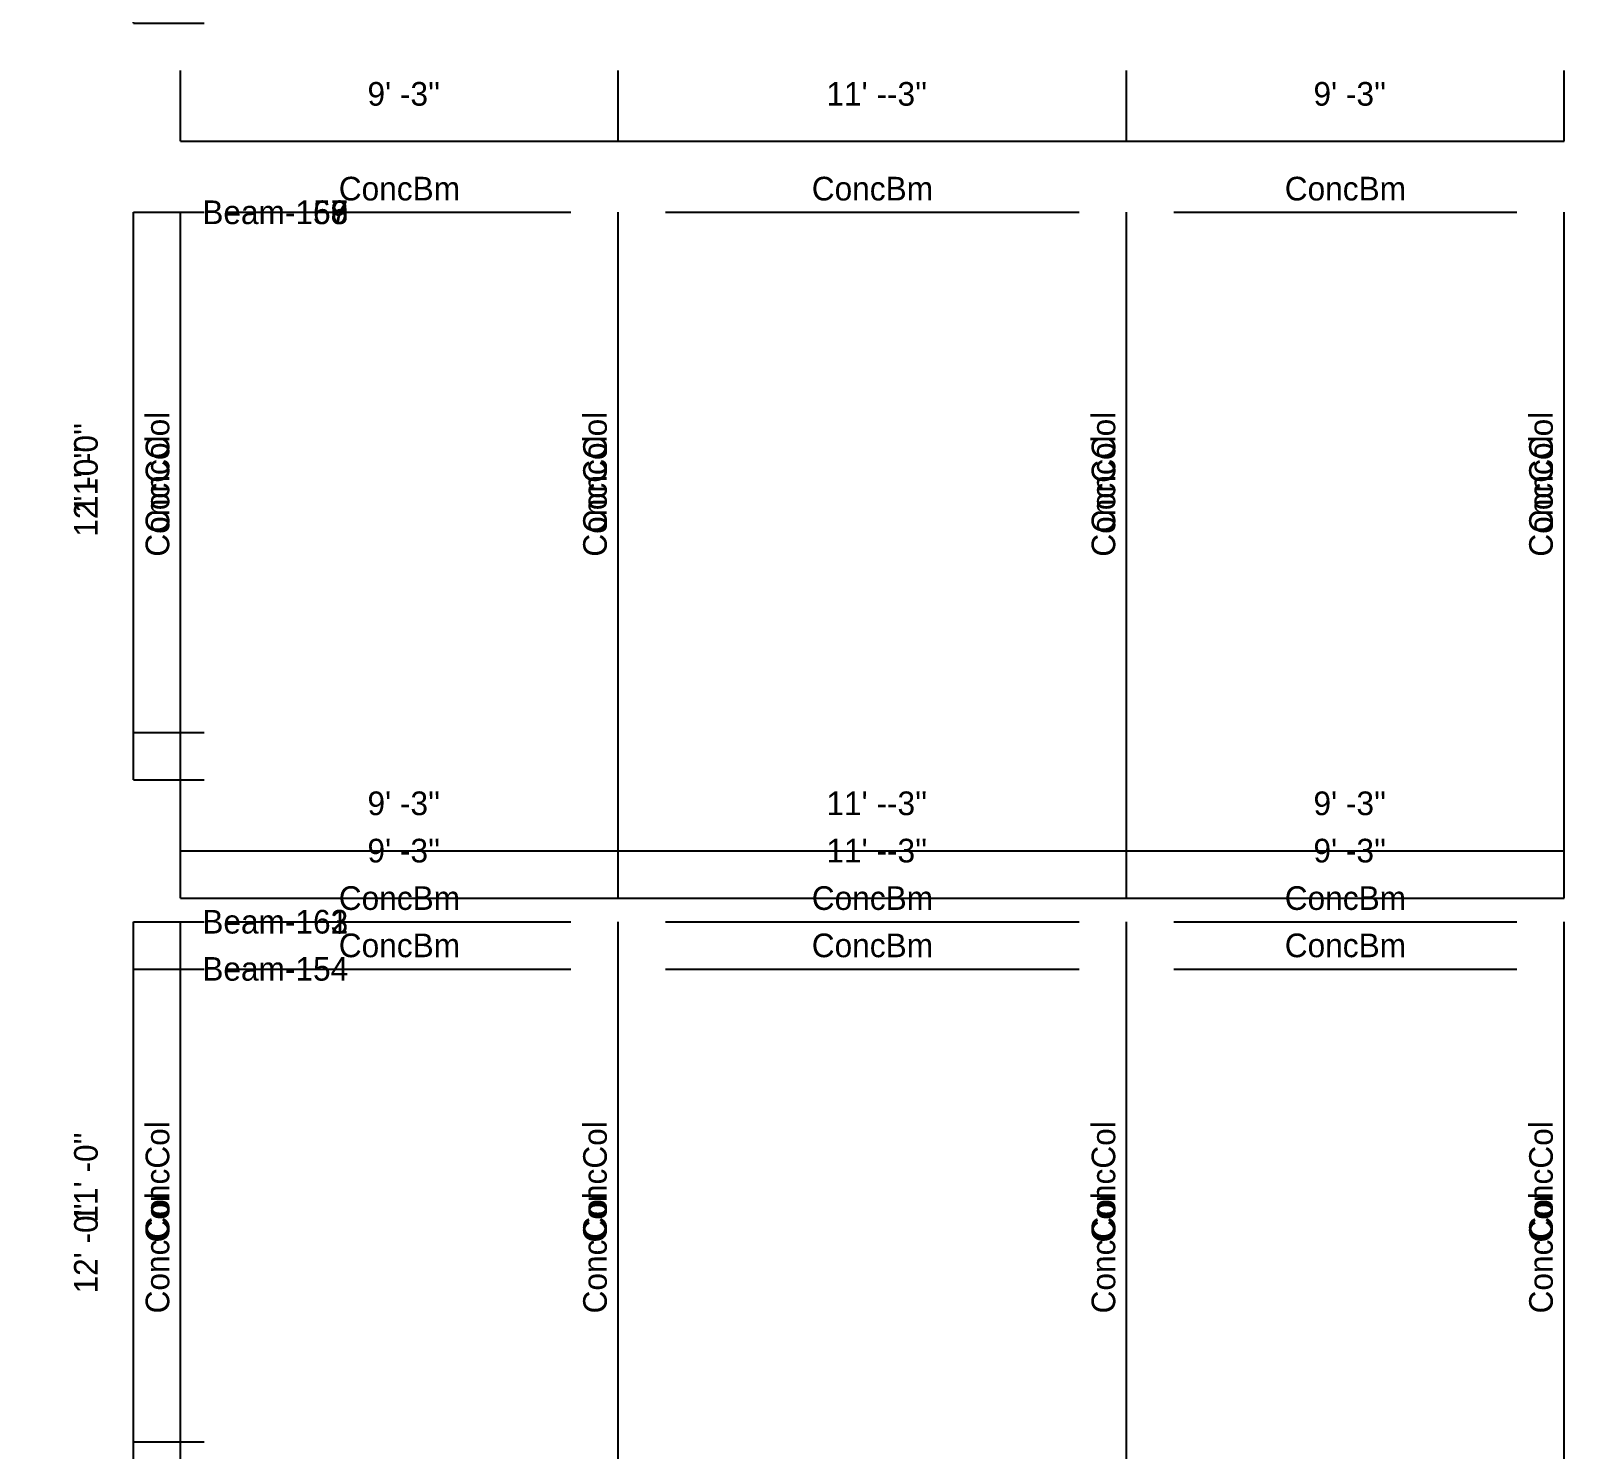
# Model space of a CAD drawing. Extents: x -38 to 2998, y -195 to 11529.
# Drawn here: x -38 to 355.8, y 5446 to 5806 of the extents above; entities that cross this region are included whole.
import ezdxf
from ezdxf.enums import TextEntityAlignment as Align

# ---------------------------------------------------------------- set-up
doc = ezdxf.new("R2010")
doc.units = 0
doc.header["$MEASUREMENT"] = 0
doc.layers.get('0').update_dxf_attribs({"linetype": 'CONTINUOUS'})
for name, color, linetype in [('CENTERLINES', 7, 'CONTINUOUS'), ('DIMENSIONS', 4, 'CONTINUOUS'), ('TEXT', 5, 'CONTINUOUS')]:
    doc.layers.add(name, color=color, linetype=linetype)
doc.dimstyles.get("Standard").update_dxf_attribs({"dimtxt": 0.18, "dimasz": 0.18, "dimexe": 0.18, "dimexo": 0.0625, "dimgap": 0.09, "dimtad": 0, "dimtih": 1, "dimtoh": 1, "dimdec": 4, "dimzin": 0, "dimtxsty": 'STANDARD', "dimcen": 0.09, "dimazin": 3, "dimtfac": 1, "dimtdec": 4, "dimtofl": 0, "dimtmove": 0, "dimatfit": 3, "dimtolj": 1, "dimtzin": 0})

# ---------------------------------------------------------------- blocks, each defined once
blk = doc.blocks.new('*D3665')
at = {"color": 1, "linetype": 'BYBLOCK'}
for points in [[(-8.29, 5564.29), (-7.23, 5563.23), (-16.77, 5572.77), (-15.71, 5571.71)], [(-8.29, 5420.29), (-7.23, 5419.23), (-16.77, 5428.77), (-15.71, 5427.71)]]:
    blk.add_solid(points, dxfattribs=at)
at = {"layer": 'DIMENSIONS', "color": 9, "linetype": 'BYBLOCK'}
for p, q in [((-12, 5568), (6, 5568)), ((-12, 5424), (6, 5424))]:
    blk.add_line(p, q, dxfattribs=at)
at = {"layer": 'DIMENSIONS', "color": 0, "linetype": 'BYBLOCK'}
blk.add_line((-12, 5424), (-12, 5568), dxfattribs=at)
at = {"layer": 'DIMENSIONS', "color": 0, "linetype": 'BYBLOCK', "insert": (-24, 5496), "char_height": 6, "attachment_point": 5, "rotation": 90}
blk.add_mtext("\\A1; 12' -0''", dxfattribs=at)
blk = doc.blocks.new('*D3666')
at = {"color": 1, "linetype": 'BYBLOCK'}
for points in [[(4.77, 5590.77), (3.71, 5589.71), (-3.71, 5582.29), (-4.77, 5581.23)], [(115.77, 5590.77), (114.71, 5589.71), (107.29, 5582.29), (106.23, 5581.23)]]:
    blk.add_solid(points, dxfattribs=at)
at = {"layer": 'DIMENSIONS', "color": 9, "linetype": 'BYBLOCK'}
for p, q in [((0, 5586), (0, 5604)), ((111, 5586), (111, 5604))]:
    blk.add_line(p, q, dxfattribs=at)
at = {"layer": 'DIMENSIONS', "color": 0, "linetype": 'BYBLOCK'}
blk.add_line((0, 5586), (111, 5586), dxfattribs=at)
at = {"layer": 'DIMENSIONS', "color": 0, "linetype": 'BYBLOCK', "insert": (55.5, 5598), "char_height": 6, "attachment_point": 5}
blk.add_mtext("\\A1; 9' -3''", dxfattribs=at)
blk = doc.blocks.new('*D3667')
at = {"color": 1, "linetype": 'BYBLOCK'}
for points in [[(115.77, 5590.77), (114.71, 5589.71), (107.29, 5582.29), (106.23, 5581.23)], [(244.77, 5590.77), (243.71, 5589.71), (236.29, 5582.29), (235.23, 5581.23)]]:
    blk.add_solid(points, dxfattribs=at)
at = {"layer": 'DIMENSIONS', "color": 9, "linetype": 'BYBLOCK'}
for p, q in [((111, 5586), (111, 5604)), ((240, 5586), (240, 5604))]:
    blk.add_line(p, q, dxfattribs=at)
at = {"layer": 'DIMENSIONS', "color": 0, "linetype": 'BYBLOCK'}
blk.add_line((111, 5586), (240, 5586), dxfattribs=at)
at = {"layer": 'DIMENSIONS', "color": 0, "linetype": 'BYBLOCK', "insert": (175.5, 5598), "char_height": 6, "attachment_point": 5}
blk.add_mtext("\\A1; 11' --3''", dxfattribs=at)
blk = doc.blocks.new('*D3668')
at = {"color": 1, "linetype": 'BYBLOCK'}
for points in [[(244.77, 5590.77), (243.71, 5589.71), (236.29, 5582.29), (235.23, 5581.23)], [(355.77, 5590.77), (354.71, 5589.71), (347.29, 5582.29), (346.23, 5581.23)]]:
    blk.add_solid(points, dxfattribs=at)
at = {"layer": 'DIMENSIONS', "color": 9, "linetype": 'BYBLOCK'}
for p, q in [((240, 5586), (240, 5604)), ((351, 5586), (351, 5604))]:
    blk.add_line(p, q, dxfattribs=at)
at = {"layer": 'DIMENSIONS', "color": 0, "linetype": 'BYBLOCK'}
blk.add_line((240, 5586), (351, 5586), dxfattribs=at)
at = {"layer": 'DIMENSIONS', "color": 0, "linetype": 'BYBLOCK', "insert": (295.5, 5598), "char_height": 6, "attachment_point": 5}
blk.add_mtext("\\A1; 9' -3''", dxfattribs=at)
blk = doc.blocks.new('*D3669')
at = {"color": 1, "linetype": 'BYBLOCK'}
for points in [[(-8.29, 5756.29), (-7.23, 5755.23), (-16.77, 5764.77), (-15.71, 5763.71)], [(-8.29, 5612.29), (-7.23, 5611.23), (-16.77, 5620.77), (-15.71, 5619.71)]]:
    blk.add_solid(points, dxfattribs=at)
at = {"layer": 'DIMENSIONS', "color": 9, "linetype": 'BYBLOCK'}
for p, q in [((-12, 5760), (6, 5760)), ((-12, 5616), (6, 5616))]:
    blk.add_line(p, q, dxfattribs=at)
at = {"layer": 'DIMENSIONS', "color": 0, "linetype": 'BYBLOCK'}
blk.add_line((-12, 5616), (-12, 5760), dxfattribs=at)
at = {"layer": 'DIMENSIONS', "color": 0, "linetype": 'BYBLOCK', "insert": (-24, 5688), "char_height": 6, "attachment_point": 5, "rotation": 90}
blk.add_mtext("\\A1; 12' -0''", dxfattribs=at)
blk = doc.blocks.new('*D3670')
at = {"color": 1, "linetype": 'BYBLOCK'}
for points in [[(4.77, 5782.77), (3.71, 5781.71), (-3.71, 5774.29), (-4.77, 5773.23)], [(115.77, 5782.77), (114.71, 5781.71), (107.29, 5774.29), (106.23, 5773.23)]]:
    blk.add_solid(points, dxfattribs=at)
at = {"layer": 'DIMENSIONS', "color": 9, "linetype": 'BYBLOCK'}
for p, q in [((0, 5778), (0, 5796)), ((111, 5778), (111, 5796))]:
    blk.add_line(p, q, dxfattribs=at)
at = {"layer": 'DIMENSIONS', "color": 0, "linetype": 'BYBLOCK'}
blk.add_line((0, 5778), (111, 5778), dxfattribs=at)
at = {"layer": 'DIMENSIONS', "color": 0, "linetype": 'BYBLOCK', "insert": (55.5, 5790), "char_height": 6, "attachment_point": 5}
blk.add_mtext("\\A1; 9' -3''", dxfattribs=at)
blk = doc.blocks.new('*D3671')
at = {"color": 1, "linetype": 'BYBLOCK'}
for points in [[(115.77, 5782.77), (114.71, 5781.71), (107.29, 5774.29), (106.23, 5773.23)], [(244.77, 5782.77), (243.71, 5781.71), (236.29, 5774.29), (235.23, 5773.23)]]:
    blk.add_solid(points, dxfattribs=at)
at = {"layer": 'DIMENSIONS', "color": 9, "linetype": 'BYBLOCK'}
for p, q in [((111, 5778), (111, 5796)), ((240, 5778), (240, 5796))]:
    blk.add_line(p, q, dxfattribs=at)
at = {"layer": 'DIMENSIONS', "color": 0, "linetype": 'BYBLOCK'}
blk.add_line((111, 5778), (240, 5778), dxfattribs=at)
at = {"layer": 'DIMENSIONS', "color": 0, "linetype": 'BYBLOCK', "insert": (175.5, 5790), "char_height": 6, "attachment_point": 5}
blk.add_mtext("\\A1; 11' --3''", dxfattribs=at)
blk = doc.blocks.new('*D3672')
at = {"color": 1, "linetype": 'BYBLOCK'}
for points in [[(244.77, 5782.77), (243.71, 5781.71), (236.29, 5774.29), (235.23, 5773.23)], [(355.77, 5782.77), (354.71, 5781.71), (347.29, 5774.29), (346.23, 5773.23)]]:
    blk.add_solid(points, dxfattribs=at)
at = {"layer": 'DIMENSIONS', "color": 9, "linetype": 'BYBLOCK'}
for p, q in [((240, 5778), (240, 5796)), ((351, 5778), (351, 5796))]:
    blk.add_line(p, q, dxfattribs=at)
at = {"layer": 'DIMENSIONS', "color": 0, "linetype": 'BYBLOCK'}
blk.add_line((240, 5778), (351, 5778), dxfattribs=at)
at = {"layer": 'DIMENSIONS', "color": 0, "linetype": 'BYBLOCK', "insert": (295.5, 5790), "char_height": 6, "attachment_point": 5}
blk.add_mtext("\\A1; 9' -3''", dxfattribs=at)
blk = doc.blocks.new('*D3673')
at = {"color": 1, "linetype": 'BYBLOCK'}
for points in [[(-8.29, 5948.29), (-7.23, 5947.23), (-16.77, 5956.77), (-15.71, 5955.71)], [(-8.29, 5804.29), (-7.23, 5803.23), (-16.77, 5812.77), (-15.71, 5811.71)]]:
    blk.add_solid(points, dxfattribs=at)
at = {"layer": 'DIMENSIONS', "color": 9, "linetype": 'BYBLOCK'}
for p, q in [((-12, 5952), (6, 5952)), ((-12, 5808), (6, 5808))]:
    blk.add_line(p, q, dxfattribs=at)
at = {"layer": 'DIMENSIONS', "color": 0, "linetype": 'BYBLOCK'}
blk.add_line((-12, 5808), (-12, 5952), dxfattribs=at)
at = {"layer": 'DIMENSIONS', "color": 0, "linetype": 'BYBLOCK', "insert": (-24, 5880), "char_height": 6, "attachment_point": 5, "rotation": 90}
blk.add_mtext("\\A1; 12' -0''", dxfattribs=at)
blk = doc.blocks.new('*D4143')
at = {"color": 1, "linetype": 'BYBLOCK'}
for points in [[(-8.29, 5576.29), (-7.23, 5575.23), (-16.77, 5584.77), (-15.71, 5583.71)], [(-8.29, 5444.29), (-7.23, 5443.23), (-16.77, 5452.77), (-15.71, 5451.71)]]:
    blk.add_solid(points, dxfattribs=at)
at = {"layer": 'DIMENSIONS', "color": 9, "linetype": 'BYBLOCK'}
for p, q in [((-12, 5580), (6, 5580)), ((-12, 5448), (6, 5448))]:
    blk.add_line(p, q, dxfattribs=at)
at = {"layer": 'DIMENSIONS', "color": 0, "linetype": 'BYBLOCK'}
blk.add_line((-12, 5448), (-12, 5580), dxfattribs=at)
at = {"layer": 'DIMENSIONS', "color": 0, "linetype": 'BYBLOCK', "insert": (-24, 5514), "char_height": 6, "attachment_point": 5, "rotation": 90}
blk.add_mtext("\\A1; 11' -0''", dxfattribs=at)
blk = doc.blocks.new('*D4144')
at = {"color": 1, "linetype": 'BYBLOCK'}
for points in [[(4.77, 5602.77), (3.71, 5601.71), (-3.71, 5594.29), (-4.77, 5593.23)], [(115.77, 5602.77), (114.71, 5601.71), (107.29, 5594.29), (106.23, 5593.23)]]:
    blk.add_solid(points, dxfattribs=at)
at = {"layer": 'DIMENSIONS', "color": 9, "linetype": 'BYBLOCK'}
for p, q in [((0, 5598), (0, 5616)), ((111, 5598), (111, 5616))]:
    blk.add_line(p, q, dxfattribs=at)
at = {"layer": 'DIMENSIONS', "color": 0, "linetype": 'BYBLOCK'}
blk.add_line((0, 5598), (111, 5598), dxfattribs=at)
at = {"layer": 'DIMENSIONS', "color": 0, "linetype": 'BYBLOCK', "insert": (55.5, 5610), "char_height": 6, "attachment_point": 5}
blk.add_mtext("\\A1; 9' -3''", dxfattribs=at)
blk = doc.blocks.new('*D4145')
at = {"color": 1, "linetype": 'BYBLOCK'}
for points in [[(115.77, 5602.77), (114.71, 5601.71), (107.29, 5594.29), (106.23, 5593.23)], [(244.77, 5602.77), (243.71, 5601.71), (236.29, 5594.29), (235.23, 5593.23)]]:
    blk.add_solid(points, dxfattribs=at)
at = {"layer": 'DIMENSIONS', "color": 9, "linetype": 'BYBLOCK'}
for p, q in [((111, 5598), (111, 5616)), ((240, 5598), (240, 5616))]:
    blk.add_line(p, q, dxfattribs=at)
at = {"layer": 'DIMENSIONS', "color": 0, "linetype": 'BYBLOCK'}
blk.add_line((111, 5598), (240, 5598), dxfattribs=at)
at = {"layer": 'DIMENSIONS', "color": 0, "linetype": 'BYBLOCK', "insert": (175.5, 5610), "char_height": 6, "attachment_point": 5}
blk.add_mtext("\\A1; 11' --3''", dxfattribs=at)
blk = doc.blocks.new('*D4146')
at = {"color": 1, "linetype": 'BYBLOCK'}
for points in [[(244.77, 5602.77), (243.71, 5601.71), (236.29, 5594.29), (235.23, 5593.23)], [(355.77, 5602.77), (354.71, 5601.71), (347.29, 5594.29), (346.23, 5593.23)]]:
    blk.add_solid(points, dxfattribs=at)
at = {"layer": 'DIMENSIONS', "color": 9, "linetype": 'BYBLOCK'}
for p, q in [((240, 5598), (240, 5616)), ((351, 5598), (351, 5616))]:
    blk.add_line(p, q, dxfattribs=at)
at = {"layer": 'DIMENSIONS', "color": 0, "linetype": 'BYBLOCK'}
blk.add_line((240, 5598), (351, 5598), dxfattribs=at)
at = {"layer": 'DIMENSIONS', "color": 0, "linetype": 'BYBLOCK', "insert": (295.5, 5610), "char_height": 6, "attachment_point": 5}
blk.add_mtext("\\A1; 9' -3''", dxfattribs=at)
blk = doc.blocks.new('*D4147')
at = {"color": 1, "linetype": 'BYBLOCK'}
for points in [[(-8.29, 5756.29), (-7.23, 5755.23), (-16.77, 5764.77), (-15.71, 5763.71)], [(-8.29, 5624.29), (-7.23, 5623.23), (-16.77, 5632.77), (-15.71, 5631.71)]]:
    blk.add_solid(points, dxfattribs=at)
at = {"layer": 'DIMENSIONS', "color": 9, "linetype": 'BYBLOCK'}
for p, q in [((-12, 5760), (6, 5760)), ((-12, 5628), (6, 5628))]:
    blk.add_line(p, q, dxfattribs=at)
at = {"layer": 'DIMENSIONS', "color": 0, "linetype": 'BYBLOCK'}
blk.add_line((-12, 5628), (-12, 5760), dxfattribs=at)
at = {"layer": 'DIMENSIONS', "color": 0, "linetype": 'BYBLOCK', "insert": (-24, 5694), "char_height": 6, "attachment_point": 5, "rotation": 90}
blk.add_mtext("\\A1; 11' -0''", dxfattribs=at)
blk = doc.blocks.new('*D4148')
at = {"color": 1, "linetype": 'BYBLOCK'}
for points in [[(4.77, 5782.77), (3.71, 5781.71), (-3.71, 5774.29), (-4.77, 5773.23)], [(115.77, 5782.77), (114.71, 5781.71), (107.29, 5774.29), (106.23, 5773.23)]]:
    blk.add_solid(points, dxfattribs=at)
at = {"layer": 'DIMENSIONS', "color": 9, "linetype": 'BYBLOCK'}
for p, q in [((0, 5778), (0, 5796)), ((111, 5778), (111, 5796))]:
    blk.add_line(p, q, dxfattribs=at)
at = {"layer": 'DIMENSIONS', "color": 0, "linetype": 'BYBLOCK'}
blk.add_line((0, 5778), (111, 5778), dxfattribs=at)
at = {"layer": 'DIMENSIONS', "color": 0, "linetype": 'BYBLOCK', "insert": (55.5, 5790), "char_height": 6, "attachment_point": 5}
blk.add_mtext("\\A1; 9' -3''", dxfattribs=at)
blk = doc.blocks.new('*D4149')
at = {"color": 1, "linetype": 'BYBLOCK'}
for points in [[(115.77, 5782.77), (114.71, 5781.71), (107.29, 5774.29), (106.23, 5773.23)], [(244.77, 5782.77), (243.71, 5781.71), (236.29, 5774.29), (235.23, 5773.23)]]:
    blk.add_solid(points, dxfattribs=at)
at = {"layer": 'DIMENSIONS', "color": 9, "linetype": 'BYBLOCK'}
for p, q in [((111, 5778), (111, 5796)), ((240, 5778), (240, 5796))]:
    blk.add_line(p, q, dxfattribs=at)
at = {"layer": 'DIMENSIONS', "color": 0, "linetype": 'BYBLOCK'}
blk.add_line((111, 5778), (240, 5778), dxfattribs=at)
at = {"layer": 'DIMENSIONS', "color": 0, "linetype": 'BYBLOCK', "insert": (175.5, 5790), "char_height": 6, "attachment_point": 5}
blk.add_mtext("\\A1; 11' --3''", dxfattribs=at)
blk = doc.blocks.new('*D4150')
at = {"color": 1, "linetype": 'BYBLOCK'}
for points in [[(244.77, 5782.77), (243.71, 5781.71), (236.29, 5774.29), (235.23, 5773.23)], [(355.77, 5782.77), (354.71, 5781.71), (347.29, 5774.29), (346.23, 5773.23)]]:
    blk.add_solid(points, dxfattribs=at)
at = {"layer": 'DIMENSIONS', "color": 9, "linetype": 'BYBLOCK'}
for p, q in [((240, 5778), (240, 5796)), ((351, 5778), (351, 5796))]:
    blk.add_line(p, q, dxfattribs=at)
at = {"layer": 'DIMENSIONS', "color": 0, "linetype": 'BYBLOCK'}
blk.add_line((240, 5778), (351, 5778), dxfattribs=at)
at = {"layer": 'DIMENSIONS', "color": 0, "linetype": 'BYBLOCK', "insert": (295.5, 5790), "char_height": 6, "attachment_point": 5}
blk.add_mtext("\\A1; 9' -3''", dxfattribs=at)
blk = doc.blocks.new('*D4151')
at = {"color": 1, "linetype": 'BYBLOCK'}
for points in [[(-8.29, 5936.29), (-7.23, 5935.23), (-16.77, 5944.77), (-15.71, 5943.71)], [(-8.29, 5804.29), (-7.23, 5803.23), (-16.77, 5812.77), (-15.71, 5811.71)]]:
    blk.add_solid(points, dxfattribs=at)
at = {"layer": 'DIMENSIONS', "color": 9, "linetype": 'BYBLOCK'}
for p, q in [((-12, 5940), (6, 5940)), ((-12, 5808), (6, 5808))]:
    blk.add_line(p, q, dxfattribs=at)
at = {"layer": 'DIMENSIONS', "color": 0, "linetype": 'BYBLOCK'}
blk.add_line((-12, 5808), (-12, 5940), dxfattribs=at)
at = {"layer": 'DIMENSIONS', "color": 0, "linetype": 'BYBLOCK', "insert": (-24, 5874), "char_height": 6, "attachment_point": 5, "rotation": 90}
blk.add_mtext("\\A1; 11' -0''", dxfattribs=at)
blk = doc.blocks.new('*D4613')
at = {"color": 1, "linetype": 'BYBLOCK'}
for points in [[(-8.29, 5576.29), (-7.23, 5575.23), (-16.77, 5584.77), (-15.71, 5583.71)], [(-8.29, 5444.29), (-7.23, 5443.23), (-16.77, 5452.77), (-15.71, 5451.71)]]:
    blk.add_solid(points, dxfattribs=at)
at = {"layer": 'DIMENSIONS', "color": 9, "linetype": 'BYBLOCK'}
for p, q in [((-12, 5580), (6, 5580)), ((-12, 5448), (6, 5448))]:
    blk.add_line(p, q, dxfattribs=at)
at = {"layer": 'DIMENSIONS', "color": 0, "linetype": 'BYBLOCK'}
blk.add_line((-12, 5448), (-12, 5580), dxfattribs=at)
at = {"layer": 'DIMENSIONS', "color": 0, "linetype": 'BYBLOCK', "insert": (-24, 5514), "char_height": 6, "attachment_point": 5, "rotation": 90}
blk.add_mtext("\\A1; 11' -0''", dxfattribs=at)
blk = doc.blocks.new('*D4614')
at = {"color": 1, "linetype": 'BYBLOCK'}
for points in [[(4.77, 5602.77), (3.71, 5601.71), (-3.71, 5594.29), (-4.77, 5593.23)], [(115.77, 5602.77), (114.71, 5601.71), (107.29, 5594.29), (106.23, 5593.23)]]:
    blk.add_solid(points, dxfattribs=at)
at = {"layer": 'DIMENSIONS', "color": 9, "linetype": 'BYBLOCK'}
for p, q in [((0, 5598), (0, 5616)), ((111, 5598), (111, 5616))]:
    blk.add_line(p, q, dxfattribs=at)
at = {"layer": 'DIMENSIONS', "color": 0, "linetype": 'BYBLOCK'}
blk.add_line((0, 5598), (111, 5598), dxfattribs=at)
at = {"layer": 'DIMENSIONS', "color": 0, "linetype": 'BYBLOCK', "insert": (55.5, 5610), "char_height": 6, "attachment_point": 5}
blk.add_mtext("\\A1; 9' -3''", dxfattribs=at)
blk = doc.blocks.new('*D4615')
at = {"color": 1, "linetype": 'BYBLOCK'}
for points in [[(115.77, 5602.77), (114.71, 5601.71), (107.29, 5594.29), (106.23, 5593.23)], [(244.77, 5602.77), (243.71, 5601.71), (236.29, 5594.29), (235.23, 5593.23)]]:
    blk.add_solid(points, dxfattribs=at)
at = {"layer": 'DIMENSIONS', "color": 9, "linetype": 'BYBLOCK'}
for p, q in [((111, 5598), (111, 5616)), ((240, 5598), (240, 5616))]:
    blk.add_line(p, q, dxfattribs=at)
at = {"layer": 'DIMENSIONS', "color": 0, "linetype": 'BYBLOCK'}
blk.add_line((111, 5598), (240, 5598), dxfattribs=at)
at = {"layer": 'DIMENSIONS', "color": 0, "linetype": 'BYBLOCK', "insert": (175.5, 5610), "char_height": 6, "attachment_point": 5}
blk.add_mtext("\\A1; 11' --3''", dxfattribs=at)
blk = doc.blocks.new('*D4616')
at = {"color": 1, "linetype": 'BYBLOCK'}
for points in [[(244.77, 5602.77), (243.71, 5601.71), (236.29, 5594.29), (235.23, 5593.23)], [(355.77, 5602.77), (354.71, 5601.71), (347.29, 5594.29), (346.23, 5593.23)]]:
    blk.add_solid(points, dxfattribs=at)
at = {"layer": 'DIMENSIONS', "color": 9, "linetype": 'BYBLOCK'}
for p, q in [((240, 5598), (240, 5616)), ((351, 5598), (351, 5616))]:
    blk.add_line(p, q, dxfattribs=at)
at = {"layer": 'DIMENSIONS', "color": 0, "linetype": 'BYBLOCK'}
blk.add_line((240, 5598), (351, 5598), dxfattribs=at)
at = {"layer": 'DIMENSIONS', "color": 0, "linetype": 'BYBLOCK', "insert": (295.5, 5610), "char_height": 6, "attachment_point": 5}
blk.add_mtext("\\A1; 9' -3''", dxfattribs=at)
blk = doc.blocks.new('*D4617')
at = {"color": 1, "linetype": 'BYBLOCK'}
for points in [[(-8.29, 5756.29), (-7.23, 5755.23), (-16.77, 5764.77), (-15.71, 5763.71)], [(-8.29, 5624.29), (-7.23, 5623.23), (-16.77, 5632.77), (-15.71, 5631.71)]]:
    blk.add_solid(points, dxfattribs=at)
at = {"layer": 'DIMENSIONS', "color": 9, "linetype": 'BYBLOCK'}
for p, q in [((-12, 5760), (6, 5760)), ((-12, 5628), (6, 5628))]:
    blk.add_line(p, q, dxfattribs=at)
at = {"layer": 'DIMENSIONS', "color": 0, "linetype": 'BYBLOCK'}
blk.add_line((-12, 5628), (-12, 5760), dxfattribs=at)
at = {"layer": 'DIMENSIONS', "color": 0, "linetype": 'BYBLOCK', "insert": (-24, 5694), "char_height": 6, "attachment_point": 5, "rotation": 90}
blk.add_mtext("\\A1; 11' -0''", dxfattribs=at)
blk = doc.blocks.new('*D4618')
at = {"color": 1, "linetype": 'BYBLOCK'}
for points in [[(4.77, 5782.77), (3.71, 5781.71), (-3.71, 5774.29), (-4.77, 5773.23)], [(115.77, 5782.77), (114.71, 5781.71), (107.29, 5774.29), (106.23, 5773.23)]]:
    blk.add_solid(points, dxfattribs=at)
at = {"layer": 'DIMENSIONS', "color": 9, "linetype": 'BYBLOCK'}
for p, q in [((0, 5778), (0, 5796)), ((111, 5778), (111, 5796))]:
    blk.add_line(p, q, dxfattribs=at)
at = {"layer": 'DIMENSIONS', "color": 0, "linetype": 'BYBLOCK'}
blk.add_line((0, 5778), (111, 5778), dxfattribs=at)
at = {"layer": 'DIMENSIONS', "color": 0, "linetype": 'BYBLOCK', "insert": (55.5, 5790), "char_height": 6, "attachment_point": 5}
blk.add_mtext("\\A1; 9' -3''", dxfattribs=at)
blk = doc.blocks.new('*D4619')
at = {"color": 1, "linetype": 'BYBLOCK'}
for points in [[(115.77, 5782.77), (114.71, 5781.71), (107.29, 5774.29), (106.23, 5773.23)], [(244.77, 5782.77), (243.71, 5781.71), (236.29, 5774.29), (235.23, 5773.23)]]:
    blk.add_solid(points, dxfattribs=at)
at = {"layer": 'DIMENSIONS', "color": 9, "linetype": 'BYBLOCK'}
for p, q in [((111, 5778), (111, 5796)), ((240, 5778), (240, 5796))]:
    blk.add_line(p, q, dxfattribs=at)
at = {"layer": 'DIMENSIONS', "color": 0, "linetype": 'BYBLOCK'}
blk.add_line((111, 5778), (240, 5778), dxfattribs=at)
at = {"layer": 'DIMENSIONS', "color": 0, "linetype": 'BYBLOCK', "insert": (175.5, 5790), "char_height": 6, "attachment_point": 5}
blk.add_mtext("\\A1; 11' --3''", dxfattribs=at)
blk = doc.blocks.new('*D4620')
at = {"color": 1, "linetype": 'BYBLOCK'}
for points in [[(244.77, 5782.77), (243.71, 5781.71), (236.29, 5774.29), (235.23, 5773.23)], [(355.77, 5782.77), (354.71, 5781.71), (347.29, 5774.29), (346.23, 5773.23)]]:
    blk.add_solid(points, dxfattribs=at)
at = {"layer": 'DIMENSIONS', "color": 9, "linetype": 'BYBLOCK'}
for p, q in [((240, 5778), (240, 5796)), ((351, 5778), (351, 5796))]:
    blk.add_line(p, q, dxfattribs=at)
at = {"layer": 'DIMENSIONS', "color": 0, "linetype": 'BYBLOCK'}
blk.add_line((240, 5778), (351, 5778), dxfattribs=at)
at = {"layer": 'DIMENSIONS', "color": 0, "linetype": 'BYBLOCK', "insert": (295.5, 5790), "char_height": 6, "attachment_point": 5}
blk.add_mtext("\\A1; 9' -3''", dxfattribs=at)
blk = doc.blocks.new('*D4621')
at = {"color": 1, "linetype": 'BYBLOCK'}
for points in [[(-8.29, 5936.29), (-7.23, 5935.23), (-16.77, 5944.77), (-15.71, 5943.71)], [(-8.29, 5804.29), (-7.23, 5803.23), (-16.77, 5812.77), (-15.71, 5811.71)]]:
    blk.add_solid(points, dxfattribs=at)
at = {"layer": 'DIMENSIONS', "color": 9, "linetype": 'BYBLOCK'}
for p, q in [((-12, 5940), (6, 5940)), ((-12, 5808), (6, 5808))]:
    blk.add_line(p, q, dxfattribs=at)
at = {"layer": 'DIMENSIONS', "color": 0, "linetype": 'BYBLOCK'}
blk.add_line((-12, 5808), (-12, 5940), dxfattribs=at)
at = {"layer": 'DIMENSIONS', "color": 0, "linetype": 'BYBLOCK', "insert": (-24, 5874), "char_height": 6, "attachment_point": 5, "rotation": 90}
blk.add_mtext("\\A1; 11' -0''", dxfattribs=at)
blk = doc.blocks.new('*D5083')
at = {"color": 1, "linetype": 'BYBLOCK'}
for points in [[(-8.29, 5576.29), (-7.23, 5575.23), (-16.77, 5584.77), (-15.71, 5583.71)], [(-8.29, 5444.29), (-7.23, 5443.23), (-16.77, 5452.77), (-15.71, 5451.71)]]:
    blk.add_solid(points, dxfattribs=at)
at = {"layer": 'DIMENSIONS', "color": 9, "linetype": 'BYBLOCK'}
for p, q in [((-12, 5580), (6, 5580)), ((-12, 5448), (6, 5448))]:
    blk.add_line(p, q, dxfattribs=at)
at = {"layer": 'DIMENSIONS', "color": 0, "linetype": 'BYBLOCK'}
blk.add_line((-12, 5448), (-12, 5580), dxfattribs=at)
at = {"layer": 'DIMENSIONS', "color": 0, "linetype": 'BYBLOCK', "insert": (-24, 5514), "char_height": 6, "attachment_point": 5, "rotation": 90}
blk.add_mtext("\\A1; 11' -0''", dxfattribs=at)
blk = doc.blocks.new('*D5084')
at = {"color": 1, "linetype": 'BYBLOCK'}
for points in [[(4.77, 5602.77), (3.71, 5601.71), (-3.71, 5594.29), (-4.77, 5593.23)], [(115.77, 5602.77), (114.71, 5601.71), (107.29, 5594.29), (106.23, 5593.23)]]:
    blk.add_solid(points, dxfattribs=at)
at = {"layer": 'DIMENSIONS', "color": 9, "linetype": 'BYBLOCK'}
for p, q in [((0, 5598), (0, 5616)), ((111, 5598), (111, 5616))]:
    blk.add_line(p, q, dxfattribs=at)
at = {"layer": 'DIMENSIONS', "color": 0, "linetype": 'BYBLOCK'}
blk.add_line((0, 5598), (111, 5598), dxfattribs=at)
at = {"layer": 'DIMENSIONS', "color": 0, "linetype": 'BYBLOCK', "insert": (55.5, 5610), "char_height": 6, "attachment_point": 5}
blk.add_mtext("\\A1; 9' -3''", dxfattribs=at)
blk = doc.blocks.new('*D5085')
at = {"color": 1, "linetype": 'BYBLOCK'}
for points in [[(115.77, 5602.77), (114.71, 5601.71), (107.29, 5594.29), (106.23, 5593.23)], [(244.77, 5602.77), (243.71, 5601.71), (236.29, 5594.29), (235.23, 5593.23)]]:
    blk.add_solid(points, dxfattribs=at)
at = {"layer": 'DIMENSIONS', "color": 9, "linetype": 'BYBLOCK'}
for p, q in [((111, 5598), (111, 5616)), ((240, 5598), (240, 5616))]:
    blk.add_line(p, q, dxfattribs=at)
at = {"layer": 'DIMENSIONS', "color": 0, "linetype": 'BYBLOCK'}
blk.add_line((111, 5598), (240, 5598), dxfattribs=at)
at = {"layer": 'DIMENSIONS', "color": 0, "linetype": 'BYBLOCK', "insert": (175.5, 5610), "char_height": 6, "attachment_point": 5}
blk.add_mtext("\\A1; 11' --3''", dxfattribs=at)
blk = doc.blocks.new('*D5086')
at = {"color": 1, "linetype": 'BYBLOCK'}
for points in [[(244.77, 5602.77), (243.71, 5601.71), (236.29, 5594.29), (235.23, 5593.23)], [(355.77, 5602.77), (354.71, 5601.71), (347.29, 5594.29), (346.23, 5593.23)]]:
    blk.add_solid(points, dxfattribs=at)
at = {"layer": 'DIMENSIONS', "color": 9, "linetype": 'BYBLOCK'}
for p, q in [((240, 5598), (240, 5616)), ((351, 5598), (351, 5616))]:
    blk.add_line(p, q, dxfattribs=at)
at = {"layer": 'DIMENSIONS', "color": 0, "linetype": 'BYBLOCK'}
blk.add_line((240, 5598), (351, 5598), dxfattribs=at)
at = {"layer": 'DIMENSIONS', "color": 0, "linetype": 'BYBLOCK', "insert": (295.5, 5610), "char_height": 6, "attachment_point": 5}
blk.add_mtext("\\A1; 9' -3''", dxfattribs=at)
blk = doc.blocks.new('*D5087')
at = {"color": 1, "linetype": 'BYBLOCK'}
for points in [[(-8.29, 5756.29), (-7.23, 5755.23), (-16.77, 5764.77), (-15.71, 5763.71)], [(-8.29, 5624.29), (-7.23, 5623.23), (-16.77, 5632.77), (-15.71, 5631.71)]]:
    blk.add_solid(points, dxfattribs=at)
at = {"layer": 'DIMENSIONS', "color": 9, "linetype": 'BYBLOCK'}
for p, q in [((-12, 5760), (6, 5760)), ((-12, 5628), (6, 5628))]:
    blk.add_line(p, q, dxfattribs=at)
at = {"layer": 'DIMENSIONS', "color": 0, "linetype": 'BYBLOCK'}
blk.add_line((-12, 5628), (-12, 5760), dxfattribs=at)
at = {"layer": 'DIMENSIONS', "color": 0, "linetype": 'BYBLOCK', "insert": (-24, 5694), "char_height": 6, "attachment_point": 5, "rotation": 90}
blk.add_mtext("\\A1; 11' -0''", dxfattribs=at)
blk = doc.blocks.new('*D5088')
at = {"color": 1, "linetype": 'BYBLOCK'}
for points in [[(4.77, 5782.77), (3.71, 5781.71), (-3.71, 5774.29), (-4.77, 5773.23)], [(115.77, 5782.77), (114.71, 5781.71), (107.29, 5774.29), (106.23, 5773.23)]]:
    blk.add_solid(points, dxfattribs=at)
at = {"layer": 'DIMENSIONS', "color": 9, "linetype": 'BYBLOCK'}
for p, q in [((0, 5778), (0, 5796)), ((111, 5778), (111, 5796))]:
    blk.add_line(p, q, dxfattribs=at)
at = {"layer": 'DIMENSIONS', "color": 0, "linetype": 'BYBLOCK'}
blk.add_line((0, 5778), (111, 5778), dxfattribs=at)
at = {"layer": 'DIMENSIONS', "color": 0, "linetype": 'BYBLOCK', "insert": (55.5, 5790), "char_height": 6, "attachment_point": 5}
blk.add_mtext("\\A1; 9' -3''", dxfattribs=at)
blk = doc.blocks.new('*D5089')
at = {"color": 1, "linetype": 'BYBLOCK'}
for points in [[(115.77, 5782.77), (114.71, 5781.71), (107.29, 5774.29), (106.23, 5773.23)], [(244.77, 5782.77), (243.71, 5781.71), (236.29, 5774.29), (235.23, 5773.23)]]:
    blk.add_solid(points, dxfattribs=at)
at = {"layer": 'DIMENSIONS', "color": 9, "linetype": 'BYBLOCK'}
for p, q in [((111, 5778), (111, 5796)), ((240, 5778), (240, 5796))]:
    blk.add_line(p, q, dxfattribs=at)
at = {"layer": 'DIMENSIONS', "color": 0, "linetype": 'BYBLOCK'}
blk.add_line((111, 5778), (240, 5778), dxfattribs=at)
at = {"layer": 'DIMENSIONS', "color": 0, "linetype": 'BYBLOCK', "insert": (175.5, 5790), "char_height": 6, "attachment_point": 5}
blk.add_mtext("\\A1; 11' --3''", dxfattribs=at)
blk = doc.blocks.new('*D5090')
at = {"color": 1, "linetype": 'BYBLOCK'}
for points in [[(244.77, 5782.77), (243.71, 5781.71), (236.29, 5774.29), (235.23, 5773.23)], [(355.77, 5782.77), (354.71, 5781.71), (347.29, 5774.29), (346.23, 5773.23)]]:
    blk.add_solid(points, dxfattribs=at)
at = {"layer": 'DIMENSIONS', "color": 9, "linetype": 'BYBLOCK'}
for p, q in [((240, 5778), (240, 5796)), ((351, 5778), (351, 5796))]:
    blk.add_line(p, q, dxfattribs=at)
at = {"layer": 'DIMENSIONS', "color": 0, "linetype": 'BYBLOCK'}
blk.add_line((240, 5778), (351, 5778), dxfattribs=at)
at = {"layer": 'DIMENSIONS', "color": 0, "linetype": 'BYBLOCK', "insert": (295.5, 5790), "char_height": 6, "attachment_point": 5}
blk.add_mtext("\\A1; 9' -3''", dxfattribs=at)
blk = doc.blocks.new('*D5091')
at = {"color": 1, "linetype": 'BYBLOCK'}
for points in [[(-8.29, 5936.29), (-7.23, 5935.23), (-16.77, 5944.77), (-15.71, 5943.71)], [(-8.29, 5804.29), (-7.23, 5803.23), (-16.77, 5812.77), (-15.71, 5811.71)]]:
    blk.add_solid(points, dxfattribs=at)
at = {"layer": 'DIMENSIONS', "color": 9, "linetype": 'BYBLOCK'}
for p, q in [((-12, 5940), (6, 5940)), ((-12, 5808), (6, 5808))]:
    blk.add_line(p, q, dxfattribs=at)
at = {"layer": 'DIMENSIONS', "color": 0, "linetype": 'BYBLOCK'}
blk.add_line((-12, 5808), (-12, 5940), dxfattribs=at)
at = {"layer": 'DIMENSIONS', "color": 0, "linetype": 'BYBLOCK', "insert": (-24, 5874), "char_height": 6, "attachment_point": 5, "rotation": 90}
blk.add_mtext("\\A1; 11' -0''", dxfattribs=at)

msp = doc.modelspace()

# ---------------------------------------------------------------- linework, layer by layer
at = {"layer": 'CENTERLINES', "color": 0, "linetype": 'CONTINUOUS'}
for p, q in [((0, 5616), (0, 5760)), ((0, 5628), (0, 5760)), ((0, 5628), (0, 5760)), ((0, 5628), (0, 5760)), ((12, 5760), (99, 5760)), ((12, 5760), (99, 5760)), ((12, 5760), (99, 5760)), ((12, 5760), (99, 5760)), ((111, 5616), (111, 5760)), ((111, 5628), (111, 5760)), ((111, 5628), (111, 5760)), ((111, 5628), (111, 5760)), ((123, 5760), (228, 5760)), ((123, 5760), (228, 5760)), ((123, 5760), (228, 5760)), ((123, 5760), (228, 5760)), ((240, 5616), (240, 5760)), ((240, 5628), (240, 5760)), ((240, 5628), (240, 5760)), ((240, 5628), (240, 5760)), ((252, 5760), (339, 5760)), ((252, 5760), (339, 5760)), ((252, 5760), (339, 5760)), ((252, 5760), (339, 5760)), ((351, 5616), (351, 5760)), ((351, 5628), (351, 5760)), ((351, 5628), (351, 5760)), ((351, 5628), (351, 5760)), ((0, 5448), (0, 5580)), ((0, 5448), (0, 5580)), ((0, 5448), (0, 5580)), ((12, 5580), (99, 5580)), ((12, 5580), (99, 5580)), ((12, 5580), (99, 5580)), ((111, 5448), (111, 5580)), ((111, 5448), (111, 5580)), ((111, 5448), (111, 5580)), ((123, 5580), (228, 5580)), ((123, 5580), (228, 5580)), ((123, 5580), (228, 5580)), ((240, 5448), (240, 5580)), ((240, 5448), (240, 5580)), ((240, 5448), (240, 5580)), ((252, 5580), (339, 5580)), ((252, 5580), (339, 5580)), ((252, 5580), (339, 5580)), ((351, 5448), (351, 5580)), ((351, 5448), (351, 5580)), ((351, 5448), (351, 5580)), ((0, 5424), (0, 5568)), ((12, 5568), (99, 5568)), ((111, 5424), (111, 5568)), ((123, 5568), (228, 5568)), ((240, 5424), (240, 5568)), ((252, 5568), (339, 5568)), ((351, 5424), (351, 5568))]:
    msp.add_line(p, q, dxfattribs=at)

# ---------------------------------------------------------------- texts
at = {"layer": 'TEXT', "color": 0}
for s, p in [('ConcBm', (55.5, 5766)), ('ConcBm', (55.5, 5766)), ('ConcBm', (55.5, 5766)), ('ConcBm', (55.5, 5766)), ('ConcBm', (175.5, 5766)), ('ConcBm', (175.5, 5766)), ('ConcBm', (175.5, 5766)), ('ConcBm', (175.5, 5766)), ('ConcBm', (295.5, 5766)), ('ConcBm', (295.5, 5766)), ('ConcBm', (295.5, 5766)), ('ConcBm', (295.5, 5766)), ('Beam-159', (24, 5760)), ('Beam-168', (24, 5760)), ('Beam-167', (24, 5760)), ('Beam-166', (24, 5760)), ('ConcBm', (55.5, 5586)), ('ConcBm', (55.5, 5586)), ('ConcBm', (55.5, 5586)), ('ConcBm', (175.5, 5586)), ('ConcBm', (175.5, 5586)), ('ConcBm', (175.5, 5586)), ('ConcBm', (295.5, 5586)), ('ConcBm', (295.5, 5586)), ('ConcBm', (295.5, 5586)), ('Beam-163', (24, 5580)), ('Beam-162', (24, 5580)), ('Beam-161', (24, 5580)), ('ConcBm', (55.5, 5574)), ('ConcBm', (175.5, 5574)), ('ConcBm', (295.5, 5574)), ('Beam-154', (24, 5568))]:
    msp.add_text(s, height=6, dxfattribs=at).set_placement(p, align=Align.MIDDLE)
for p in [(-6, 5694), (-6, 5694), (-6, 5694), (105, 5694), (105, 5694), (105, 5694), (234, 5694), (234, 5694), (234, 5694), (345, 5694), (345, 5694), (345, 5694), (-6, 5688), (105, 5688), (234, 5688), (345, 5688), (-6, 5514), (-6, 5514), (-6, 5514), (105, 5514), (105, 5514), (105, 5514), (234, 5514), (234, 5514), (234, 5514), (345, 5514), (345, 5514), (345, 5514), (-6, 5496), (105, 5496), (234, 5496), (345, 5496)]:
    msp.add_text('ConcCol', height=6, rotation=90, dxfattribs=at).set_placement(p, align=Align.MIDDLE)

# ---------------------------------------------------------------- dimensions: what is measured, and where the dimension line sits
at = {"layer": 'DIMENSIONS'}
for base, p1, p2, picture, middle in [((-12, 5952), (-24, 5808), (-24, 5952), '*D3673', (-24, 5880)), ((-12, 5940), (-24, 5808), (-24, 5940), '*D4151', (-24, 5874)), ((-12, 5940), (-24, 5808), (-24, 5940), '*D4621', (-24, 5874)), ((-12, 5940), (-24, 5808), (-24, 5940), '*D5091', (-24, 5874)), ((111, 5778), (0, 5766), (111, 5766), '*D3670', (55.5, 5766)), ((111, 5778), (0, 5766), (111, 5766), '*D4148', (55.5, 5766)), ((111, 5778), (0, 5766), (111, 5766), '*D4618', (55.5, 5766)), ((111, 5778), (0, 5766), (111, 5766), '*D5088', (55.5, 5766)), ((240, 5778), (111, 5766), (240, 5766), '*D3671', (175.5, 5766)), ((240, 5778), (111, 5766), (240, 5766), '*D4149', (175.5, 5766)), ((240, 5778), (111, 5766), (240, 5766), '*D4619', (175.5, 5766)), ((240, 5778), (111, 5766), (240, 5766), '*D5089', (175.5, 5766)), ((351, 5778), (240, 5766), (351, 5766), '*D3672', (295.5, 5766)), ((351, 5778), (240, 5766), (351, 5766), '*D4150', (295.5, 5766)), ((351, 5778), (240, 5766), (351, 5766), '*D4620', (295.5, 5766)), ((351, 5778), (240, 5766), (351, 5766), '*D5090', (295.5, 5766)), ((-12, 5760), (-24, 5616), (-24, 5760), '*D3669', (-24, 5688)), ((-12, 5760), (-24, 5628), (-24, 5760), '*D4147', (-24, 5694)), ((-12, 5760), (-24, 5628), (-24, 5760), '*D4617', (-24, 5694)), ((-12, 5760), (-24, 5628), (-24, 5760), '*D5087', (-24, 5694)), ((111, 5598), (0, 5586), (111, 5586), '*D4144', (55.5, 5586)), ((111, 5598), (0, 5586), (111, 5586), '*D4614', (55.5, 5586)), ((111, 5598), (0, 5586), (111, 5586), '*D5084', (55.5, 5586)), ((240, 5598), (111, 5586), (240, 5586), '*D4145', (175.5, 5586)), ((240, 5598), (111, 5586), (240, 5586), '*D4615', (175.5, 5586)), ((240, 5598), (111, 5586), (240, 5586), '*D5085', (175.5, 5586)), ((351, 5598), (240, 5586), (351, 5586), '*D4146', (295.5, 5586)), ((351, 5598), (240, 5586), (351, 5586), '*D4616', (295.5, 5586)), ((351, 5598), (240, 5586), (351, 5586), '*D5086', (295.5, 5586)), ((111, 5586), (0, 5574), (111, 5574), '*D3666', (55.5, 5574)), ((240, 5586), (111, 5574), (240, 5574), '*D3667', (175.5, 5574)), ((351, 5586), (240, 5574), (351, 5574), '*D3668', (295.5, 5574)), ((-12, 5580), (-24, 5448), (-24, 5580), '*D4143', (-24, 5514)), ((-12, 5580), (-24, 5448), (-24, 5580), '*D4613', (-24, 5514)), ((-12, 5580), (-24, 5448), (-24, 5580), '*D5083', (-24, 5514)), ((-12, 5568), (-24, 5424), (-24, 5568), '*D3665', (-24, 5496))]:
    dim = msp.add_linear_dim(base=base, p1=p1, p2=p2, dimstyle='STANDARD', dxfattribs=at)
    dim.commit()
    dim.dimension.update_dxf_attribs({"geometry": picture, "text_midpoint": middle})

doc.saveas('drawing.dxf')
